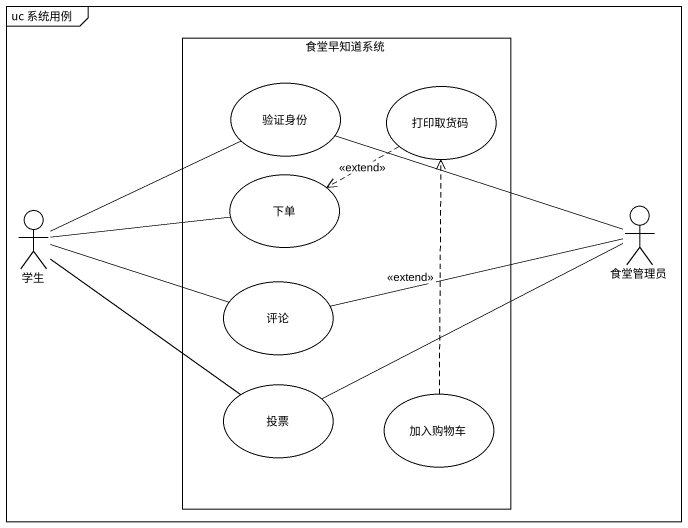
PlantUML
@startuml
mainframe uc 系统用例
rectangle 食堂早知道系统 {
  usecase 验证身份
  usecase 打印取货码
  usecase 下单
  usecase 评论
  usecase 投票
  usecase 加入购物车
}
actor 学生
actor 食堂管理员
打印取货码 .left.> 下单 : <<extend>>
学生 -right- 验证身份
学生 -right- 下单
学生 -right- 评论
学生 -- 投票
食堂管理员 -left- 验证身份
食堂管理员 -left- 评论
食堂管理员 -left- 投票
加入购物车 .up.> 打印取货码 : <<extend>>
@enduml
